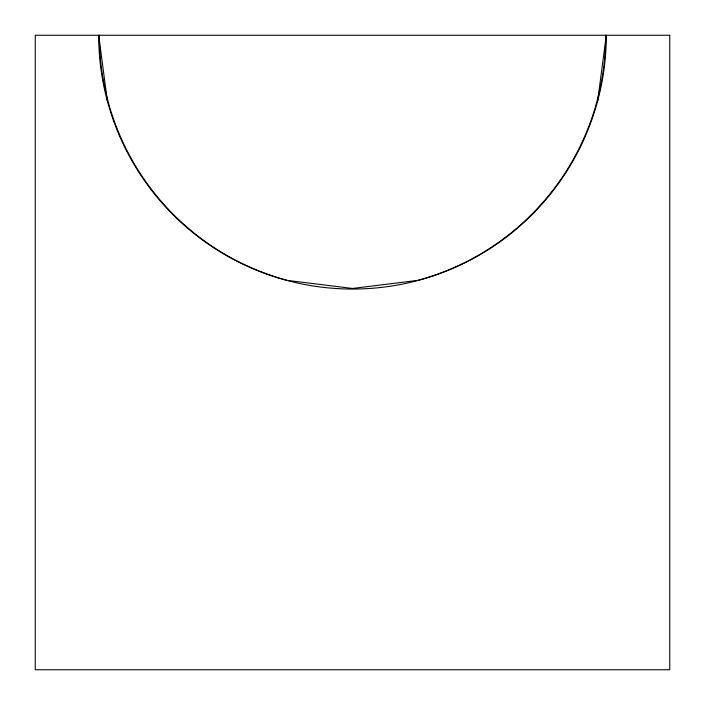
<?xml version="1.0" encoding="UTF-8"?>
<svg xmlns="http://www.w3.org/2000/svg" width="705" height="705" viewBox="0 0 705 705"><rect width="100%" height="100%" fill="white"/><g stroke="black" fill="none" stroke-linecap="round" stroke-linejoin="round"><path stroke-width="1.06" d="M597.655 100.938L606.3 35.25A253.8 253.8 0 0 1 352.5 289.05A253.8 253.8 0 0 1 98.7 35.25L107.345 100.938M99.29 35.25A253.8 253.8 0 0 0 287.402 280.405L352.5 288.46L417.598 280.405A253.8 253.8 0 0 0 605.71 35.25M669.75 35.25L35.25 35.25L35.25 669.75L669.75 669.75L669.75 35.25"/></g></svg>
